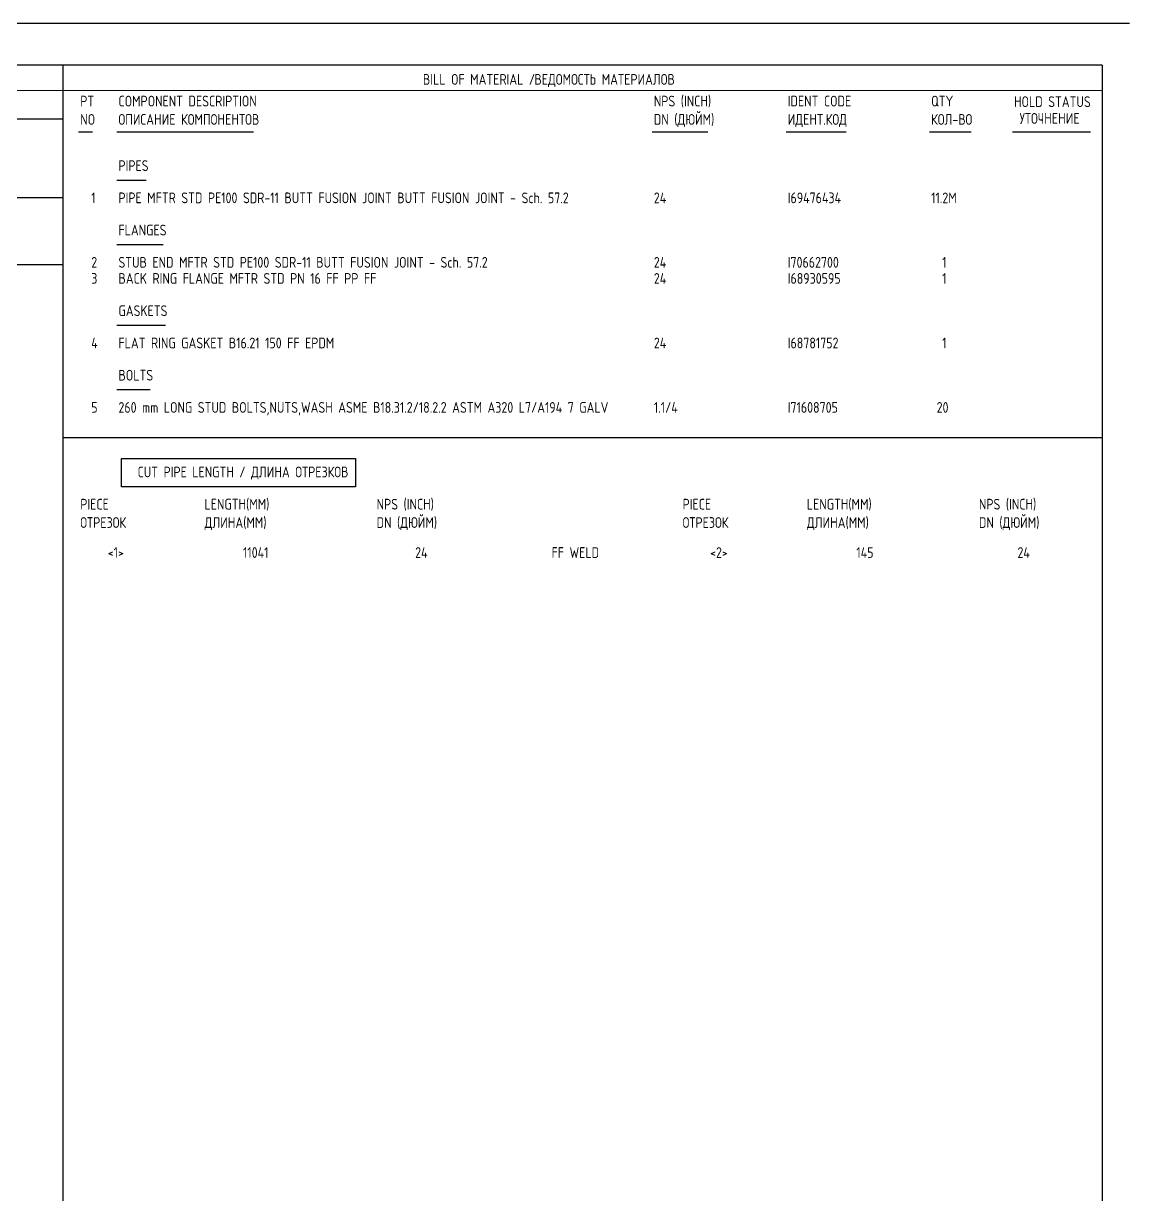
# Model space of a CAD drawing. Extents: x -1005 to 594, y -998 to 420.
# Drawn here: x 395.7 to 594, y 210 to 420 of the extents above; entities that cross this region are included whole.
import ezdxf

# ---------------------------------------------------------------- set-up
doc = ezdxf.new("R2010")
doc.units = 0
doc.styles.add('TTFN17', font='GOST type A')

msp = doc.modelspace()

# ---------------------------------------------------------------- linework, layer by layer
at = {"layer": 'GT_1', "flags": 128}
for points in [[(594, 420), (0, 420)], [(589.1, 412.5), (25.4, 412.5)], [(402.7, 412.5), (402.7, 7.5)], [(589.1, 412.5), (589.1, 7.5)], [(589.1, 408), (162.7, 407.9)], [(190.3, 402.9), (402.7, 402.9)], [(408.05, 400.53), (405.56, 400.53)], [(436.89, 400.53), (412.41, 400.53)], [(518.37, 400.53), (508.41, 400.53)], [(543.2, 400.53), (532.41, 400.53)], [(565.6, 400.53), (558.13, 400.53)], [(587, 400.5), (573, 400.5)], [(417.67, 391.85), (412.41, 391.85)], [(402.7, 388.7), (226.9, 388.7)], [(420.71, 380.29), (412.41, 380.29)], [(402.7, 376.7), (25.4, 376.7)], [(421.13, 365.83), (412.41, 365.83)], [(418.36, 354.27), (412.41, 354.27)], [(402.7, 345.75), (589, 345.75)], [(413.27, 341.97), (455.2, 341.97), (455.2, 336.92), (413.27, 336.92), (413.27, 341.97)]]:
    msp.add_lwpolyline(points, dxfattribs=at)

# ---------------------------------------------------------------- texts
at = {"layer": 'GT_1', "style": 'TTFN17'}
for s, p in [('BILL OF MATERIAL /', (467.29, 409)), ('ВЕДОМОСТЬ МАТЕРИАЛОВ', (487.29, 409)), ('PT', (405.85, 405.11)), ('COMPONENT DESCRIPTION', (412.7, 405.11)), ('NPS (INCH)', (508.7, 405.11)), ('IDENT CODE', (532.7, 405.11)), ('QTY', (558.42, 405.11)), ('HOLD STATUS', (573.29, 405)), ('NO', (405.85, 401.82)), ('ОПИСАНИЕ КОМПОНЕНТОВ', (412.7, 401.82)), ('DN (ДЮЙМ)', (508.7, 401.82)), ('ИДЕНТ.КОД', (532.7, 401.82)), ('КОЛ-ВО', (558.42, 401.82)), ('УТОЧНЕНИЕ', (574.29, 402)), ('PIPES', (412.7, 393.54)), ('  1', (405.85, 387.76)), ('PIPE MFTR STD PE100 SDR-11 BUTT FUSION JOINT BUTT FUSION JOINT - Sch. 57.2', (412.7, 387.76)), ('24', (508.7, 387.76)), ('I69476434', (532.7, 387.76)), ('11.2M', (558.42, 387.76)), ('FLANGES', (412.7, 381.98)), ('  2', (405.85, 376.2)), ('STUB END MFTR STD PE100 SDR-11 BUTT FUSION JOINT - Sch. 57.2', (412.7, 376.2)), ('24', (508.7, 376.2)), ('I70662700', (532.7, 376.2)), ('  1', (558.42, 376.2)), ('  3', (405.85, 373.31)), ('BACK RING FLANGE MFTR STD PN 16 FF PP FF', (412.7, 373.31)), ('24', (508.7, 373.31)), ('I68930595', (532.7, 373.31)), ('  1', (558.42, 373.31)), ('GASKETS', (412.7, 367.52)), ('  4', (405.85, 361.74)), ('FLAT RING GASKET B16.21 150 FF EPDM', (412.7, 361.74)), ('24', (508.7, 361.74)), ('I68781752', (532.7, 361.74)), ('  1', (558.42, 361.74)), ('BOLTS', (412.7, 355.96)), ('  5', (405.85, 350.18)), ('260 mm LONG STUD BOLTS,NUTS,WASH ASME B18.31.2/18.2.2 ASTM A320 L7/A194 7 GALV', (412.7, 350.18)), ('1.1/4', (508.7, 350.18)), ('I71608705', (532.7, 350.18)), (' 20', (558.42, 350.18)), ('CUT PIPE LENGTH / ДЛИНА ОТРЕЗКОВ', (416.13, 338.61)), ('PIECE', (405.85, 332.83)), ('LENGTH(MM)', (428.13, 332.83)), ('NPS (INCH)', (458.99, 332.83)), ('PIECE', (513.85, 332.83)), ('LENGTH(MM)', (536.13, 332.83)), ('NPS (INCH)', (566.99, 332.83)), ('DN (ДЮЙМ)', (458.99, 329.54)), ('DN (ДЮЙМ)', (566.99, 329.54)), ('ОТРЕЗОК', (405.85, 329.54)), ('ДЛИНА(MM)', (428.13, 329.54)), ('ОТРЕЗОК', (513.85, 329.54)), ('ДЛИНА(MM)', (536.13, 329.54)), ('     <1>', (405.85, 324.16)), ('       11041', (428.13, 324.16)), ('       24', (458.99, 324.16)), ('    FF WELD', (486.42, 324.16)), ('     <2>', (513.85, 324.16)), ('         145', (536.13, 324.16)), ('       24', (566.99, 324.16))]:
    msp.add_text(s, height=1.925, dxfattribs=at).set_placement(p)

doc.saveas('drawing.dxf')
